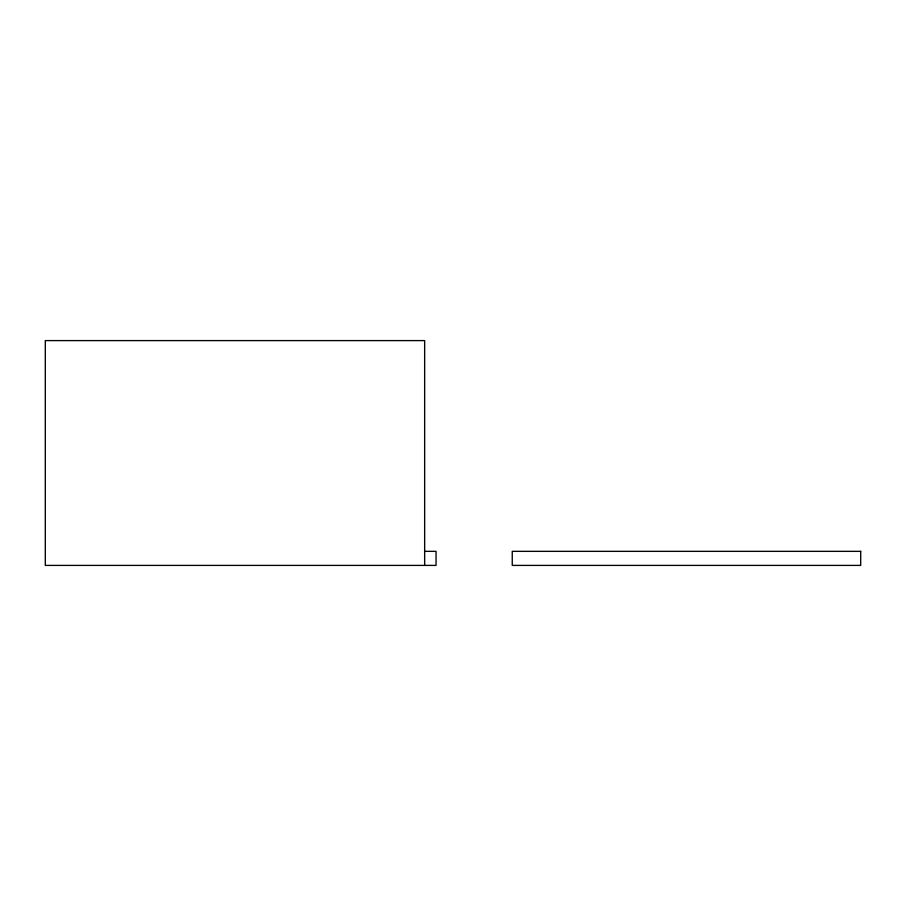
<?xml version="1.0" encoding="UTF-8"?>
<svg xmlns="http://www.w3.org/2000/svg" width="906" height="906" viewBox="0 0 906 906"><rect width="100%" height="100%" fill="white"/><g stroke="black" fill="none" stroke-linecap="round" stroke-linejoin="round"><path stroke-width="1.36" d="M424.721 551.346L436.046 551.346L436.046 565.401L45.3 565.401L45.3 340.599L424.654 340.599L424.654 565.401M860.7 551.346L512.252 551.346L512.252 565.401L860.7 565.401L860.7 551.346"/></g></svg>
